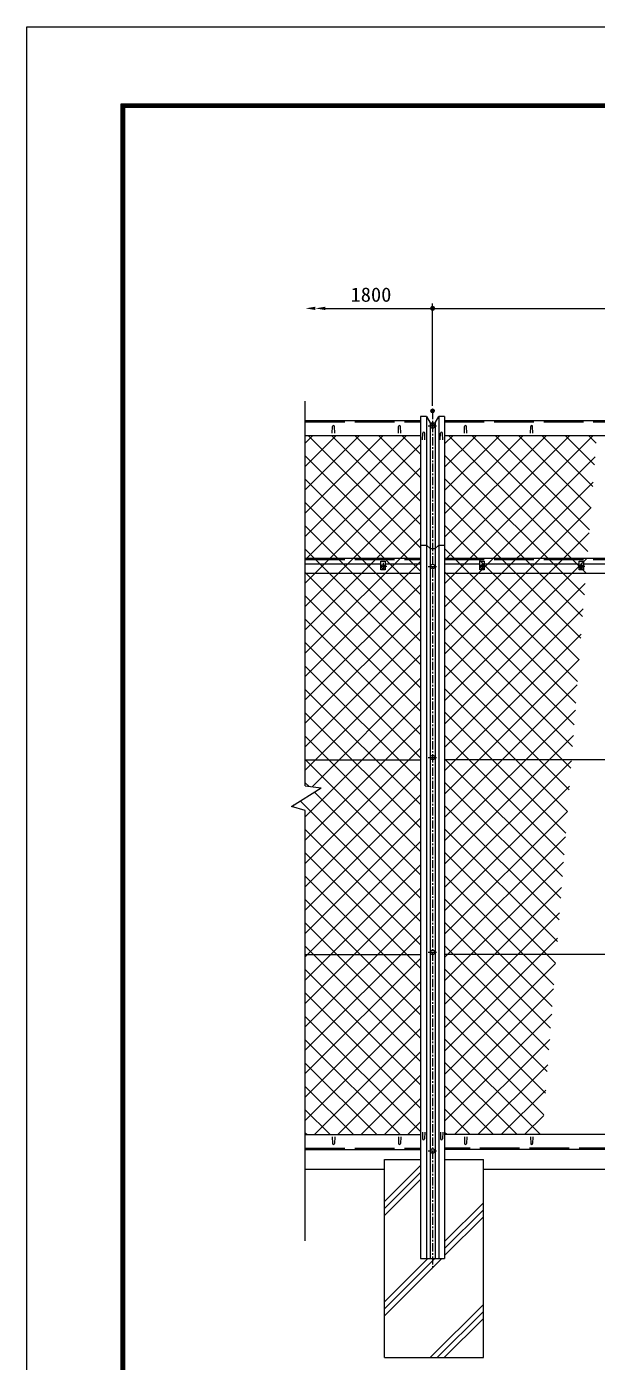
# Model space of a CAD drawing. Units: millimetres, scale not verified. Extents: x -4455 to 4455, y -3150 to 3150.
# Drawn here: x -4455 to -2730, y -891 to 3150 of the extents above; entities that cross this region are included whole.
import ezdxf
from ezdxf.enums import TextEntityAlignment as Align

# ---------------------------------------------------------------- set-up
doc = ezdxf.new("R2010")
doc.units = ezdxf.units.MM
doc.header["$LTSCALE"] = 20
doc.header["$PDMODE"] = 32
doc.header["$PDSIZE"] = 10
for name, pattern in [('DASHED', [7.5, 6, -1.5]), ('USER1', [2, 1.25, -0.25, 0.25, -0.25]), ('USER3', [1.125, 0.75, -0.125, 0.125, -0.125])]:
    doc.linetypes.add(name, pattern=pattern)
for name, color, linetype, lineweight in [('0-0_7詳細', 7, 'Continuous', 18), ('0-1_0', 7, 'Continuous', 18), ('0-2_1部材', 3, 'Continuous', 18), ('0-3_8部品', 3, 'Continuous', 18), ('0-4_5寸法', 1, 'Continuous', 18), ('0-5_SUNPOU', 1, 'Continuous', 18), ('0-7_4基礎', 4, 'Continuous', 18), ('0-8_2網', 4, 'Continuous', 18), ('0-C_中心線', 1, 'USER1', 18), ('0-D_KOUZOU', 7, 'Continuous', 18), ('0-F_GL', 7, 'Continuous', 18), ('1-0_D-TTL', 7, 'Continuous', 18)]:
    doc.layers.add(name, color=color, linetype=linetype, lineweight=lineweight)
doc.layers.add('0-6_DEFPOINTS', color=7, linetype='Continuous')
doc.styles.add('ＭＳ ゴシック', font='')
doc.styles.get('ＭＳ ゴシック').set_extended_font_data('MS Gothic')

# ---------------------------------------------------------------- blocks, each defined once
blk = doc.blocks.new('M1')
at = {"layer": '0-5_SUNPOU'}
blk.add_line((-5, 0), (-38.58, 0), dxfattribs=at)
for points in [[(0, 0), (-5, 0), (-4.96, 0.63)], [(0, 0), (-4.96, -0.63), (-5, 0)], [(0, 0), (-4.96, 0.63), (-4.84, 1.24)], [(0, 0), (-4.84, -1.24), (-4.96, -0.63)], [(0, 0), (-4.84, 1.24), (-4.65, 1.84)], [(0, 0), (-4.65, -1.84), (-4.84, -1.24)], [(0, 0), (-4.65, 1.84), (-4.38, 2.41)], [(0, 0), (-4.38, -2.41), (-4.65, -1.84)], [(0, 0), (-4.38, 2.41), (-4.05, 2.94)], [(0, 0), (-4.05, -2.94), (-4.38, -2.41)], [(0, 0), (-4.05, 2.94), (-3.64, 3.42)], [(0, 0), (-3.64, -3.42), (-4.05, -2.94)], [(0, 0), (-3.64, 3.42), (-3.19, 3.85)], [(0, 0), (-3.19, -3.85), (-3.64, -3.42)], [(0, 0), (-3.19, 3.85), (-2.68, 4.22)], [(0, 0), (-2.68, -4.22), (-3.19, -3.85)], [(0, 0), (-2.68, 4.22), (-2.13, 4.52)], [(0, 0), (-2.13, -4.52), (-2.68, -4.22)], [(0, 0), (-2.13, 4.52), (-1.55, 4.76)], [(0, 0), (-1.55, -4.76), (-2.13, -4.52)], [(0, 0), (-1.55, 4.76), (-0.94, 4.91)], [(0, 0), (-0.94, -4.91), (-1.55, -4.76)], [(0, 0), (-0.94, 4.91), (-0.31, 4.99)], [(0, 0), (-0.31, -4.99), (-0.94, -4.91)], [(0, 0), (-0.31, 4.99), (0.31, 4.99)], [(0, 0), (0.31, -4.99), (-0.31, -4.99)], [(0, 0), (0.31, 4.99), (0.94, 4.91)], [(0, 0), (0.94, 4.91), (1.55, 4.76)], [(0, 0), (1.55, 4.76), (2.13, 4.52)], [(0, 0), (2.13, 4.52), (2.68, 4.22)], [(0, 0), (2.68, 4.22), (3.19, 3.85)], [(0, 0), (3.19, 3.85), (3.64, 3.42)], [(0, 0), (3.64, 3.42), (4.05, 2.94)], [(0, 0), (4.05, 2.94), (4.38, 2.41)], [(0, 0), (4.38, 2.41), (4.65, 1.84)], [(0, 0), (4.65, 1.84), (4.84, 1.24)], [(0, 0), (4.84, 1.24), (4.96, 0.63)], [(0, 0), (4.96, 0.63), (5, 0)], [(0, 0), (0.94, -4.91), (0.31, -4.99)], [(0, 0), (1.55, -4.76), (0.94, -4.91)], [(0, 0), (2.13, -4.52), (1.55, -4.76)], [(0, 0), (2.68, -4.22), (2.13, -4.52)], [(0, 0), (3.19, -3.85), (2.68, -4.22)], [(0, 0), (3.64, -3.42), (3.19, -3.85)], [(0, 0), (4.05, -2.94), (3.64, -3.42)], [(0, 0), (4.38, -2.41), (4.05, -2.94)], [(0, 0), (4.65, -1.84), (4.38, -2.41)], [(0, 0), (4.84, -1.24), (4.65, -1.84)], [(0, 0), (4.96, -0.63), (4.84, -1.24)], [(0, 0), (5, 0), (4.96, -0.63)]]:
    blk.add_solid(points, dxfattribs=at)

msp = doc.modelspace()

# ---------------------------------------------------------------- linework, layer by layer
at = {"layer": '0-0_7詳細', "color": 1}
for p, q in [((-3225.42, 2001.81), (-3225.42, 2312.39)), ((-3225.42, 2297.39), (-1425.42, 2297.39))]:
    msp.add_line(p, q, dxfattribs=at)
at = {"layer": '0-1_0', "color": 3}
for p, q in [((-3256.17, 1899.04), (-3255.42, 1919.54)), ((-3248.67, 1899.04), (-3249.42, 1919.54)), ((-3202.17, 1899.04), (-3201.42, 1919.54)), ((-3194.67, 1899.04), (-3195.42, 1919.54)), ((-3256.42, -196.31), (-3255.67, -216.81)), ((-3248.92, -196.31), (-3249.67, -216.81)), ((-3201.92, -196.31), (-3201.17, -216.81)), ((-3194.42, -196.31), (-3195.17, -216.81))]:
    msp.add_line(p, q, dxfattribs=at)
for centre, start, end in [((-3252.42, 1919.54), 0, 180), ((-3198.42, 1919.54), 0, 180), ((-3252.67, -216.81), 180, 0), ((-3198.17, -216.81), 180, 0)]:
    msp.add_arc(centre, 3, start, end, dxfattribs=at)
at = {"layer": '0-2_1部材', "color": 4}
for p, q in [((-3610.9, 851.92), (-3610.9, 2016.19)), ((-3610.9, 851.92), (-3563.21, 845.28)), ((-3652.99, 789.57), (-3563.21, 845.28)), ((-3610.9, 777.57), (-3652.99, 789.57)), ((-3610.9, -525.34), (-3610.9, 777.57))]:
    msp.add_line(p, q, dxfattribs=at)
at = {"layer": '0-2_1部材', "color": 7}
for p, q in [((-3610.9, 1957.67), (-3261.92, 1957.67)), ((-3261.92, 1970.38), (-3261.92, -579.33)), ((-3244.42, 1970.38), (-3261.92, 1970.38)), ((-3244.42, 1970.38), (-3232.92, 1950.38)), ((-3232.92, 1950.38), (-3217.92, 1950.38)), ((-3217.92, 1950.38), (-3206.42, 1970.38)), ((-3188.92, 1970.38), (-3206.42, 1970.38)), ((-3188.92, 1970.38), (-3188.92, -579.33)), ((-3188.92, 1957.67), (-1461.92, 1957.67)), ((-3610.9, 1912.67), (-3261.92, 1912.67)), ((-3188.92, 1912.67), (-1461.92, 1912.67)), ((-3261.92, 1580.67), (-3244.42, 1580.67)), ((-3232.92, 1569.95), (-3244.42, 1580.67)), ((-3217.92, 1569.95), (-3206.42, 1580.67)), ((-3206.42, 1580.67), (-3188.92, 1580.67)), ((-3610.9, 1540.67), (-3261.92, 1540.67)), ((-3232.92, 1569.95), (-3217.92, 1569.95)), ((-3188.92, 1540.67), (-1461.92, 1540.67)), ((-3610.9, 1495.67), (-3261.92, 1495.67)), ((-3188.92, 1495.67), (-1461.92, 1495.67)), ((-3610.9, -204.33), (-3261.92, -204.33)), ((-3610.9, -249.33), (-3261.92, -249.33))]:
    msp.add_line(p, q, dxfattribs=at)
at = {"layer": '0-2_1部材', "color": 1, "linetype": 'DASHED'}
for p, q in [((-3610.9, 1953.67), (-3261.92, 1953.67)), ((-3188.92, 1953.67), (-1461.92, 1953.67)), ((-3610.9, 1536.67), (-3261.92, 1536.67)), ((-3188.92, 1536.67), (-1461.92, 1536.67)), ((-3610.9, -245.33), (-3261.92, -245.33)), ((-1461.92, -245.33), (-3188.92, -245.33))]:
    msp.add_line(p, q, dxfattribs=at)
at = {"layer": '0-2_1部材'}
for p, q in [((-3529.17, 1919.17), (-3528.42, 1939.67)), ((-3521.67, 1919.17), (-3522.42, 1939.67)), ((-3329.17, 1919.17), (-3328.42, 1939.67)), ((-3321.67, 1919.17), (-3322.42, 1939.67)), ((-3244.42, 1970.38), (-3244.42, -579.33)), ((-3232.92, 1950.38), (-3232.92, -579.33)), ((-3217.92, 1950.38), (-3217.92, -579.33)), ((-3206.42, 1970.38), (-3206.42, -579.33)), ((-3129.17, 1919.17), (-3128.42, 1939.67)), ((-3121.67, 1919.17), (-3122.42, 1939.67)), ((-2929.17, 1919.17), (-2928.42, 1939.67)), ((-2921.67, 1919.17), (-2922.42, 1939.67)), ((-3610.9, 930.67), (-3261.92, 930.67)), ((-1461.92, 930.67), (-3188.92, 930.67)), ((-3610.9, 340.67), (-3261.92, 340.67)), ((-1461.92, 340.67), (-3188.92, 340.67)), ((-3529.17, -210.83), (-3528.42, -231.33)), ((-3521.67, -210.83), (-3522.42, -231.33)), ((-3329.17, -210.83), (-3328.42, -231.33)), ((-3321.67, -210.83), (-3322.42, -231.33)), ((-3129.17, -210.83), (-3128.42, -231.33)), ((-3121.67, -210.83), (-3122.42, -231.33)), ((-2929.17, -210.83), (-2928.42, -231.33)), ((-2921.67, -210.83), (-2922.42, -231.33))]:
    msp.add_line(p, q, dxfattribs=at)
for centre, start, end in [((-3525.42, 1939.67), 0, 180), ((-3325.42, 1939.67), 0, 180), ((-3125.42, 1939.67), 0, 180), ((-2925.42, 1939.67), 0, 180), ((-3525.42, -231.33), 180, 0), ((-3325.42, -231.33), 180, 0), ((-3125.42, -231.33), 180, 0), ((-2925.42, -231.33), 180, 0)]:
    msp.add_arc(centre, 3, start, end, dxfattribs=at)
at = {"layer": '0-3_8部品', "color": 1, "linetype": 'USER1'}
for p, q in [((-3238.86, 1941.24), (-3211.98, 1941.24)), ((-3217.23, 1941.29), (-3233.5, 1941.29)), ((-3375.43, 1526.46), (-3375.43, 1505.53)), ((-3238.86, 1515.67), (-3211.97, 1515.67)), ((-3075.43, 1526.46), (-3075.43, 1505.53)), ((-2775.43, 1526.46), (-2775.43, 1505.53)), ((-2775.42, 1526.46), (-2775.42, 1505.53)), ((-3238.86, 937.8), (-3211.97, 937.8)), ((-3238.86, 347.8), (-3211.97, 347.8)), ((-3238.86, -253.78), (-3211.97, -253.78))]:
    msp.add_line(p, q, dxfattribs=at)
at = {"layer": '0-3_8部品', "color": 7}
for p, q in [((-3381.93, 1523.34), (-3610.91, 1523.34)), ((-3261.93, 1523.34), (-3368.93, 1523.34)), ((-3081.93, 1523.34), (-3188.93, 1523.34)), ((-2781.95, 1523.34), (-3068.95, 1523.34)), ((-2481.93, 1523.34), (-2768.93, 1523.34)), ((-3610.9, -279.65), (-3610.58, -279.33))]:
    msp.add_line(p, q, dxfattribs=at)
at = {"layer": '0-3_8部品', "color": 1, "linetype": 'USER3'}
for p, q in [((-3364.35, 1515.67), (-3386.55, 1515.67)), ((-3064.35, 1515.67), (-3086.55, 1515.67)), ((-2764.35, 1515.67), (-2786.55, 1515.67)), ((-2764.34, 1515.67), (-2786.54, 1515.67))]:
    msp.add_line(p, q, dxfattribs=at)
at = {"layer": '0-3_8部品', "color": 7}
for points in [[(-3381.93, 1531.67), (-3368.93, 1531.67), (-3368.93, 1505.67), (-3381.93, 1505.67)], [(-3081.95, 1531.67), (-3068.95, 1531.67), (-3068.95, 1505.67), (-3081.95, 1505.67)], [(-2781.93, 1531.67), (-2768.93, 1531.67), (-2768.93, 1505.67), (-2781.93, 1505.67)]]:
    msp.add_lwpolyline(points, close=True, dxfattribs=at)
at = {"layer": '0-3_8部品'}
for centre in [(-3225.43, 1941.24), (-3225.42, 1515.67), (-3225.42, 937.8), (-3225.42, 347.8), (-3225.42, -253.78)]:
    msp.add_circle(centre, 6.8, dxfattribs=at)
at = {"layer": '0-3_8部品', "color": 7}
for centre in [(-3375.43, 1515.67), (-3075.43, 1515.67), (-2775.43, 1515.67), (-2775.42, 1515.67)]:
    msp.add_circle(centre, 6, dxfattribs=at)
at = {"layer": '0-4_5寸法'}
msp.add_line((-3550.54, 2297.39), (-3225.42, 2297.39), dxfattribs=at)
for points in [[(-3580.54, 2302.39), (-3580.54, 2292.39), (-3610.54, 2297.39)], [(-3550.54, 2302.39), (-3550.54, 2292.39), (-3580.54, 2297.39)]]:
    msp.add_solid(points, dxfattribs=at)
at = {"layer": '0-6_DEFPOINTS'}
msp.add_point((-3225.42, 1986.81), dxfattribs=at)
at = {"layer": '0-7_4基礎', "color": 7}
for p, q in [((-3371.47, -879.33), (-3371.47, -279.33)), ((-3371.47, -279.33), (-3261.92, -279.33)), ((-3188.92, -279.33), (-3071.47, -279.33)), ((-3071.47, -879.33), (-3071.47, -279.33)), ((-3371.47, -879.33), (-3071.47, -879.33))]:
    msp.add_line(p, q, dxfattribs=at)
at = {"layer": '0-7_4基礎'}
for p, q in [((-3371.47, -407.11), (-3261.92, -297.56)), ((-3371.47, -428.32), (-3261.92, -318.77)), ((-3371.47, -449.53), (-3261.92, -339.98)), ((-3188.92, -528.02), (-3071.47, -410.57)), ((-3188.92, -549.23), (-3071.47, -431.78)), ((-3188.92, -570.44), (-3071.47, -452.99)), ((-3371.47, -752.99), (-3197.81, -579.33)), ((-3371.47, -731.78), (-3219.03, -579.33)), ((-3371.47, -710.57), (-3240.24, -579.33)), ((-3232.42, -879.33), (-3071.47, -718.39)), ((-3211.21, -879.33), (-3071.47, -739.6)), ((-3189.99, -879.33), (-3071.47, -760.81))]:
    msp.add_line(p, q, dxfattribs=at)
at = {"layer": '0-8_2網'}
for p, q in [((-3610.9, 1889.54), (-3587.77, 1912.67)), ((-3610.9, 1818.83), (-3517.06, 1912.67)), ((-3610.9, 1748.12), (-3446.35, 1912.67)), ((-3610.9, 1677.41), (-3375.64, 1912.67)), ((-3610.9, 1606.7), (-3304.93, 1912.67)), ((-3261.92, 1572.68), (-3601.91, 1912.67)), ((-3261.92, 1643.39), (-3531.2, 1912.67)), ((-3261.92, 1714.1), (-3460.48, 1912.67)), ((-3261.92, 1784.81), (-3389.77, 1912.67)), ((-3261.92, 1855.53), (-3319.06, 1912.67)), ((-3188.92, 1887.25), (-3163.51, 1912.67)), ((-3188.92, 1816.54), (-3092.8, 1912.67)), ((-3188.92, 1745.83), (-3022.09, 1912.67)), ((-3188.92, 1675.12), (-2951.38, 1912.67)), ((-3188.92, 1604.41), (-2880.67, 1912.67)), ((-3188.92, 1533.7), (-2809.96, 1912.67)), ((-3188.92, 1462.99), (-2739.24, 1912.67)), ((-2760.78, 1495.8), (-3177.64, 1912.67)), ((-2755.67, 1561.4), (-3106.93, 1912.67)), ((-2750.55, 1627), (-3036.22, 1912.67)), ((-2745.44, 1692.6), (-2965.51, 1912.67)), ((-2740.33, 1758.2), (-2894.8, 1912.67)), ((-2735.22, 1823.8), (-2824.09, 1912.67)), ((-2730.11, 1889.39), (-2753.38, 1912.67)), ((-3610.9, 1535.99), (-3261.92, 1884.96)), ((-3261.92, 1501.97), (-3610.9, 1850.95)), ((-2765.89, 1430.2), (-3188.92, 1853.24)), ((-3188.92, 1392.28), (-2733.34, 1847.86)), ((-3610.9, 1465.28), (-3261.92, 1814.25)), ((-3261.92, 1431.26), (-3610.9, 1780.24)), ((-2771, 1364.6), (-3188.92, 1782.53)), ((-3610.9, 1394.57), (-3261.92, 1743.54)), ((-3188.92, 1321.57), (-2739.32, 1771.17)), ((-3261.92, 1360.55), (-3610.9, 1709.52)), ((-2776.11, 1299), (-3188.92, 1711.81)), ((-3610.9, 1323.86), (-3261.92, 1672.83)), ((-3188.92, 1250.86), (-2745.3, 1694.48)), ((-3261.92, 1289.84), (-3610.9, 1638.81)), ((-2781.22, 1233.41), (-3188.92, 1641.1)), ((-3188.92, 1180.14), (-2751.27, 1617.8)), ((-3610.9, 1253.15), (-3261.92, 1602.12)), ((-3261.92, 1219.13), (-3610.9, 1568.1)), ((-2786.34, 1167.81), (-3188.92, 1570.39)), ((-3188.92, 1109.43), (-2757.25, 1541.11)), ((-3610.9, 1182.43), (-3261.92, 1531.41)), ((-3261.92, 1148.42), (-3610.9, 1497.39)), ((-2791.45, 1102.21), (-3188.92, 1499.68)), ((-3610.9, 1111.72), (-3261.92, 1460.7)), ((-3188.92, 1038.72), (-2763.22, 1464.42)), ((-3261.92, 1077.71), (-3610.9, 1426.68)), ((-2796.56, 1036.61), (-3188.92, 1428.97)), ((-3610.9, 1041.01), (-3261.92, 1389.99)), ((-3188.92, 968.01), (-2769.2, 1387.74)), ((-3261.92, 1007), (-3610.9, 1355.97)), ((-2801.67, 971.01), (-3188.92, 1358.26)), ((-3610.9, 970.3), (-3261.92, 1319.28)), ((-3188.92, 897.3), (-2775.17, 1311.05)), ((-3261.92, 936.29), (-3610.9, 1285.26)), ((-2806.78, 905.41), (-3188.92, 1287.55)), ((-3610.9, 899.59), (-3261.92, 1248.57)), ((-3261.92, 865.58), (-3610.9, 1214.55)), ((-3188.92, 826.59), (-2781.15, 1234.36)), ((-2811.9, 839.81), (-3188.92, 1216.84)), ((-3590.68, 849.1), (-3261.92, 1177.86)), ((-3261.92, 794.87), (-3610.9, 1143.84)), ((-3188.92, 755.88), (-2787.13, 1157.68)), ((-2817.01, 774.21), (-3188.92, 1146.13)), ((-3610.9, 758.17), (-3261.92, 1107.14)), ((-3261.92, 724.15), (-3610.9, 1073.13)), ((-3188.92, 685.17), (-2793.1, 1080.99)), ((-2822.12, 708.61), (-3188.92, 1075.42)), ((-3610.9, 687.46), (-3261.92, 1036.43)), ((-3261.92, 653.44), (-3610.9, 1002.42)), ((-2827.23, 643.02), (-3188.92, 1004.71)), ((-3188.92, 614.46), (-2799.08, 1004.31)), ((-3610.9, 616.75), (-3261.92, 965.72)), ((-3261.92, 582.73), (-3610.9, 931.71)), ((-2832.34, 577.42), (-3188.92, 934)), ((-3610.9, 546.04), (-3261.92, 895.01)), ((-3188.92, 543.75), (-2805.05, 927.62)), ((-3600.35, 850.45), (-3610.9, 861)), ((-2837.45, 511.82), (-3188.92, 863.29)), ((-3188.92, 473.04), (-2811.03, 850.93)), ((-3610.9, 475.33), (-3261.92, 824.3)), ((-3261.92, 512.02), (-3582.94, 833.04)), ((-3650.83, 788.95), (-3645.66, 794.12)), ((-3261.92, 441.31), (-3626.57, 805.96)), ((-2842.57, 446.22), (-3188.92, 792.58)), ((-3188.92, 402.33), (-2817, 774.25)), ((-3610.9, 404.62), (-3261.92, 753.59)), ((-3261.92, 370.6), (-3610.9, 719.58)), ((-2847.68, 380.62), (-3188.92, 721.87)), ((-3188.92, 331.62), (-2822.98, 697.56)), ((-3610.9, 333.91), (-3261.92, 682.88)), ((-3261.92, 299.89), (-3610.9, 648.86)), ((-2852.79, 315.02), (-3188.92, 651.15)), ((-3610.9, 263.2), (-3261.92, 612.17)), ((-3188.92, 260.91), (-2828.96, 620.87)), ((-3261.92, 229.18), (-3610.9, 578.15)), ((-2857.9, 249.42), (-3188.92, 580.44)), ((-3610.9, 192.48), (-3261.92, 541.46)), ((-3188.92, 190.19), (-2834.93, 544.19)), ((-3261.92, 158.47), (-3610.9, 507.44)), ((-2863.01, 183.82), (-3188.92, 509.73)), ((-3610.9, 121.77), (-3261.92, 470.75)), ((-3188.92, 119.48), (-2840.91, 467.5)), ((-3261.92, 87.76), (-3610.9, 436.73)), ((-2868.12, 118.22), (-3188.92, 439.02)), ((-3610.9, 51.06), (-3261.92, 400.04)), ((-3261.92, 17.05), (-3610.9, 366.02)), ((-3188.92, 48.77), (-2846.88, 390.81)), ((-2873.24, 52.63), (-3188.92, 368.31)), ((-3610.9, -19.65), (-3261.92, 329.33)), ((-3261.92, -53.66), (-3610.9, 295.31)), ((-3188.92, -21.94), (-2852.86, 314.13)), ((-2878.35, -12.97), (-3188.92, 297.6)), ((-3610.9, -90.36), (-3261.92, 258.62)), ((-3261.92, -124.37), (-3610.9, 224.6)), ((-3188.92, -92.65), (-2858.83, 237.44)), ((-2883.46, -78.57), (-3188.92, 226.89)), ((-3610.9, -161.07), (-3261.92, 187.91)), ((-3261.92, -195.08), (-3610.9, 153.89)), ((-3188.92, -163.36), (-2864.81, 160.75)), ((-2888.57, -144.17), (-3188.92, 156.18)), ((-3323.38, -204.33), (-3610.9, 83.18)), ((-3583.45, -204.33), (-3261.92, 117.19)), ((-2899.12, -204.33), (-3188.92, 85.47)), ((-3159.19, -204.33), (-2870.79, 84.07)), ((-3512.74, -204.33), (-3261.92, 46.48)), ((-3394.09, -204.33), (-3610.9, 12.47)), ((-2969.83, -204.33), (-3188.92, 14.76)), ((-3088.48, -204.33), (-2876.76, 7.38)), ((-3442.03, -204.33), (-3261.92, -24.23)), ((-3464.81, -204.33), (-3610.9, -58.24)), ((-3040.54, -204.33), (-3188.92, -55.95)), ((-3017.77, -204.33), (-2882.74, -69.31)), ((-3371.32, -204.33), (-3261.92, -94.94)), ((-3535.52, -204.33), (-3610.9, -128.95)), ((-3111.25, -204.33), (-3188.92, -126.66)), ((-2947.06, -204.33), (-2888.71, -145.99)), ((-3606.23, -204.33), (-3610.9, -199.66)), ((-3300.61, -204.33), (-3261.92, -165.65)), ((-3181.96, -204.33), (-3188.92, -197.37))]:
    msp.add_line(p, q, dxfattribs=at)
at = {"layer": '0-C_中心線'}
msp.add_line((-3225.42, 1987.21), (-3225.42, -612.87), dxfattribs=at)
at = {"layer": '0-D_KOUZOU'}
for p, q in [((-1461.92, -204.33), (-3188.92, -204.33)), ((-1461.92, -249.33), (-3188.92, -249.33))]:
    msp.add_line(p, q, dxfattribs=at)
at = {"layer": '0-F_GL'}
for p, q in [((-3610.9, -309.33), (-3371.47, -309.33)), ((-3071.47, -309.33), (-1571.47, -309.33)), ((-3261.92, -579.33), (-3188.92, -579.33))]:
    msp.add_line(p, q, dxfattribs=at)
at = {"layer": '1-0_D-TTL', "color": 2}
msp.add_lwpolyline([(-4454.77, 3150.21), (4454.93, 3150.21), (4454.93, -3150.21), (-4454.77, -3150.21)], close=True, dxfattribs=at)
at = {"layer": '1-0_D-TTL'}
for points in [[(-4168.38, 2916.86), (4168.55, 2916.86), (4168.55, -2916.87), (-4168.38, -2916.87)], [(-4165.73, 2914.21), (4165.9, 2914.21), (4165.9, -2914.21), (-4165.73, -2914.21)], [(-4163.08, 2911.56), (4163.25, 2911.56), (4163.25, -2911.56), (-4163.08, -2911.56)], [(-4160.43, 2908.91), (4160.59, 2908.91), (4160.59, -2908.91), (-4160.43, -2908.91)], [(-4157.78, 2906.26), (4157.94, 2906.26), (4157.94, -2906.26), (-4157.78, -2906.26)]]:
    msp.add_lwpolyline(points, close=True, dxfattribs=at)

# ---------------------------------------------------------------- block references
at = {"layer": '0-0_7詳細', "xscale": 1.5, "yscale": 1.5, "rotation": 180}
msp.add_blockref('M1', (-3225.42, 2297.39), dxfattribs=at)

# ---------------------------------------------------------------- texts
at = {"layer": '0-4_5寸法', "color": 3, "style": 'ＭＳ ゴシック', "width": 1.05}
msp.add_text('1800', height=43.26, dxfattribs=at).set_placement((-3473.9, 2304.48), align=Align.BOTTOM_LEFT)

doc.saveas('drawing.dxf')
